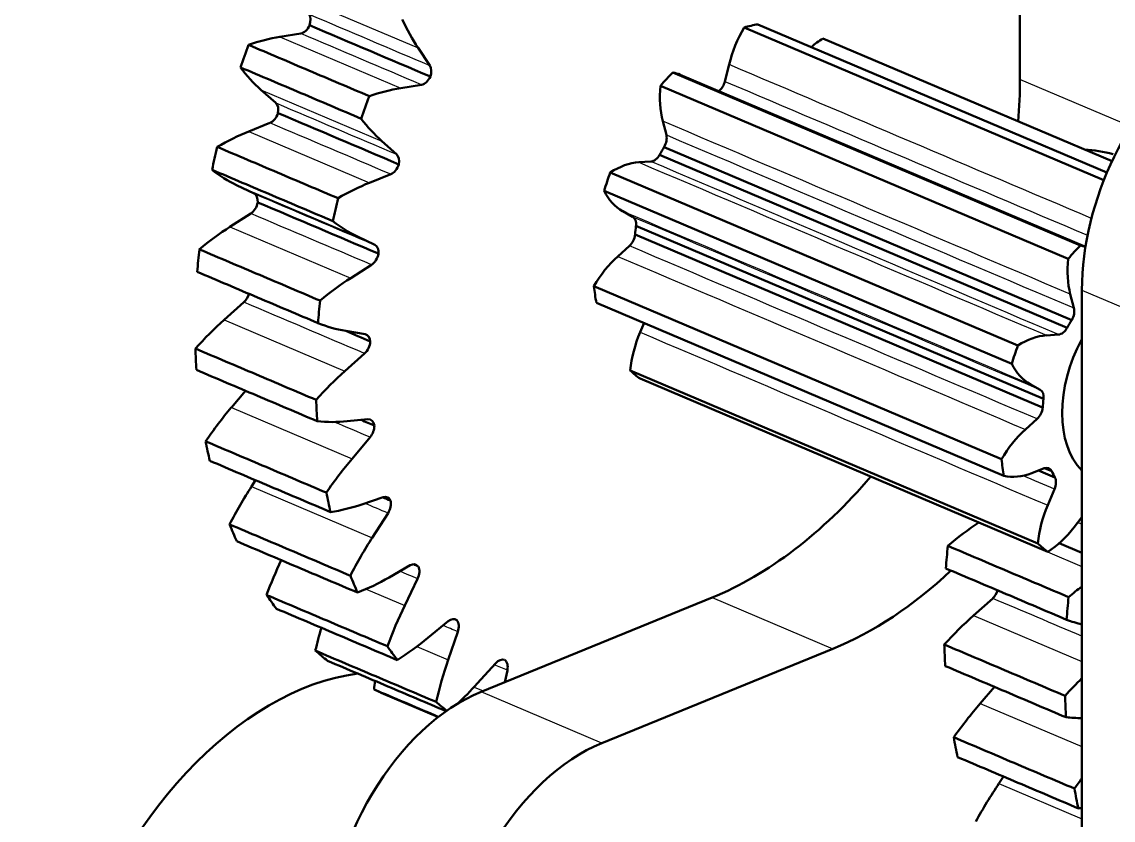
# Model space of a CAD drawing. Header units: millimetres. Extents: x 0 to 420, y 0 to 297.
# Drawn here: x 130.22 to 135.28, y 161.38 to 165.08 of the extents above; entities that cross this region are included whole.
import ezdxf

# ---------------------------------------------------------------- set-up
doc = ezdxf.new("R2010")
doc.units = ezdxf.units.MM
doc.header["$LTSCALE"] = 0.75
doc.layers.add('Visible', color=7, linetype='Continuous', lineweight=50)
doc.layers.add('Visible Narrow', color=7, linetype='Continuous', lineweight=25)

msp = doc.modelspace()

# ---------------------------------------------------------------- linework, layer by layer
at = {"layer": 'Visible', "extrusion": (-4.13746e-17, 0.909404, 0.415914)}
for p, q in [((134.8514, 164.8143), (134.8514, 166.5475)), ((135.2407, 164.3472), (133.5725, 165.0548)), ((135.2552, 164.3825), (133.6362, 165.0692)), ((131.4198, 165.0113), (131.5163, 165.0269)), ((135.2787, 164.4352), (133.9374, 165.0041)), ((132.1147, 164.8787), (132.0599, 164.9602)), ((133.5026, 164.8829), (133.4836, 164.8052)), ((135.1324, 164.0448), (133.242, 164.8467)), ((135.1555, 164.0389), (133.2763, 164.836)), ((131.4005, 164.705), (131.3317, 164.7662)), ((131.9799, 164.7737), (132.0764, 164.7893)), ((135.0755, 163.9833), (133.1851, 164.7851)), ((131.2752, 164.5732), (131.3734, 164.6125)), ((133.1948, 164.6206), (133.2117, 164.5568)), ((131.9606, 164.4674), (131.8918, 164.5286)), ((135.092, 163.6992), (133.2017, 164.501)), ((133.1804, 164.4644), (135.0707, 163.6626)), ((133.1402, 164.4337), (133.0842, 164.4302)), ((131.8353, 164.3356), (131.9335, 164.3749)), ((132.9517, 164.3831), (134.842, 163.5813)), ((131.2993, 164.2851), (131.2187, 164.3239)), ((132.9233, 164.298), (134.8137, 163.4961)), ((131.1877, 164.131), (131.2844, 164.1927)), ((133.0094, 164.2035), (133.0552, 164.1781)), ((133.0666, 164.095), (134.9569, 163.2932)), ((134.9612, 163.3334), (133.0709, 164.1352)), ((131.8594, 164.0475), (131.7788, 164.0863)), ((133.0407, 164.0427), (132.9864, 163.9942)), ((131.7478, 163.8934), (131.8445, 163.9551)), ((132.876, 163.8557), (134.7664, 163.0539)), ((135.102, 163.755), (135.0851, 163.8189)), ((135.139, 163.8378), (135.139, 156.5626)), ((131.1604, 163.6998), (131.2522, 163.7817)), ((132.8871, 163.7795), (134.7774, 162.9776)), ((131.8145, 163.6334), (131.725, 163.6485)), ((133.1083, 163.6856), (133.0901, 163.6429)), ((134.9744, 163.6283), (135.0305, 163.6318)), ((131.7205, 163.4622), (131.8123, 163.5442)), ((133.044, 163.4658), (134.9343, 162.664)), ((133.0902, 163.4276), (134.9806, 162.6258)), ((134.9455, 163.3763), (134.8992, 163.402)), ((131.1942, 163.2942), (131.2594, 163.3717)), ((131.8275, 163.2391), (131.732, 163.23)), ((134.8767, 163.1924), (134.931, 163.2409)), ((131.7543, 163.0567), (131.8381, 163.1561)), ((134.9642, 163.0121), (134.9061, 162.9897)), ((134.9381, 163.002), (135.014, 162.9699)), ((134.9997, 162.9984), (134.966, 163.0127)), ((131.2878, 162.9282), (131.3064, 162.957)), ((131.8979, 162.8781), (131.7998, 162.845)), ((134.9805, 162.8411), (135.0123, 162.916)), ((131.8479, 162.6906), (131.9209, 162.8041)), ((135.139, 162.7858), (135.1033, 162.7395)), ((134.6609, 162.7605), (134.6617, 162.7611)), ((135.0342, 162.6657), (135.139, 162.6212)), ((132.0233, 162.5626), (131.9259, 162.5067)), ((131.9983, 162.3765), (132.058, 162.5002)), ((132.3524, 161.9763), (133.4234, 162.4131)), ((134.636, 162.33), (134.7253, 162.4096)), ((132.1995, 162.3034), (132.1061, 162.2267)), ((132.2004, 162.125), (132.2447, 162.2547)), ((133.9835, 162.1755), (132.9125, 161.7387)), ((132.4204, 162.1094), (132.3342, 162.0143)), ((132.4631, 162.0215), (132.4745, 162.076)), ((131.8994, 161.9678), (132.1542, 161.8597)), ((134.6673, 161.923), (134.7331, 161.9994)), ((134.7539, 161.5514), (134.7756, 161.5837))]:
    msp.add_line(p, q, dxfattribs=at)
at = {"layer": 'Visible'}
for centre, major_axis, ratio, start_param, end_param in [((135.853, 165.9478), (0.3905, 0.9206), 0.649332, 2.149444, 3.141593), ((131.5196, 165.0731), (0.0228, 0.0538), 0.649332, -1.452487, -0.418514), ((131.5235, 165.0822), (0.0228, 0.0538), 0.649332, 3.547303, 4.660798), ((133.7882, 164.8727), (0.1654, 0.39), 0.649332, 1.372475, 1.814205), ((133.9873, 164.6444), (0.1654, 0.39), 0.649332, 0.744156, 0.927724), ((135.853, 164.129), (0.3905, 0.9206), 0.649332, 0.830636, 2.149444), ((133.1108, 164.446), (0.1654, 0.39), 0.649332, 0, 0.13008), ((133.4444, 164.8072), (0.0228, 0.0537), 0.649332, 3.976641, 4.94506), ((133.4234, 164.2319), (0.781, 1.8412), 0.649332, -1.097511, -0.992149), ((133.4843, 164.8501), (0.1654, 0.39), 0.649332, 2.000793, 2.442523), ((131.3702, 164.656), (0.0228, 0.0538), 0.649332, -1.267688, -0.234936), ((131.373, 164.6655), (0.0228, 0.0538), 0.649332, 3.731577, 4.845597), ((-195.3315, 228.6012), (-482.2965, 155.8419), 0.103117, 4.000309, 4.001887), ((133.5138, 164.2159), (0.246, 0.58), 0.649332, 1.345643, 1.413549), ((133.1505, 164.4892), (0.0228, 0.0537), 0.649332, 3.47041, 4.520088), ((133.0058, 164.0261), (0.1654, 0.39), 0.649332, 0.316669, 0.758398), ((133.514, 164.2158), (0.3515, 0.8287), 0.649332, 1.643661, 1.743849), ((133.1917, 164.5852), (0.1654, 0.39), 0.649332, 2.629112, 3.070842), ((131.2763, 164.2415), (0.0228, 0.0538), 0.649332, 3.91608, 5.030189), ((131.2748, 164.2321), (0.0228, 0.0538), 0.649332, -1.082888, -0.059228), ((-218.3406, 138.9474), (-497.8565, 95.0554), 0.239813, 3.97894, 3.980518), ((133.0254, 164.0857), (0.0228, 0.0537), 0.649332, 4.097658, 5.148407), ((133.5138, 164.2159), (0.246, 0.58), 0.649332, 1.973962, 2.041867), ((133.0947, 163.6787), (0.1654, 0.39), 0.649332, 0.944987, 1.386717), ((133.514, 164.2159), (0.3515, 0.8287), 0.649332, 2.27198, 2.372167), ((131.2368, 163.8248), (0.0228, 0.0538), 0.649332, 4.100679, 4.911441), ((-229.3773, 50.1582), (-506.0531, 28.4068), 0.368342, 3.938386, 3.938706), ((133.3438, 163.5365), (0.1654, 0.39), 0.649332, 1.573306, 2.015035), ((135.0409, 163.6874), (0.0228, 0.0537), 0.649332, 3.468999, 4.520088), ((135.4042, 163.414), (0.1952, 0.4603), 0.649332, 1.415973, 2.882914), ((133.5139, 164.216), (0.3515, 0.8287), 0.649332, 2.900298, 3.000486), ((133.4234, 164.2319), (0.781, 1.8412), 0.649332, 3.72024, 4.26208), ((-204.5121, -105.2328), (475.7722, 126.8364), 0.584122, 0.642691, 0.642791), ((-188.9952, -181.5467), (454.6978, 223.9335), 0.663432, 0.519212, 0.519276), ((134.7098, 162.4527), (0.0228, 0.0538), 0.649332, 4.100851, 4.871614), ((-152.5668, -238.4502), (391.0205, 322.4884), 0.720445, 0.358037, 0.358063), ((131.5289, 160.4921), (0.6443, 1.519), 0.649332, 0.363104, 3.141593), ((132.3524, 161.0669), (0.3905, 0.9206), 0.649332, 0.578647, 2.149444), ((132.9125, 160.8293), (0.3905, 0.9206), 0.649332, 0.578647, 2.149444)]:
    msp.add_ellipse(centre, major_axis=major_axis, ratio=ratio, start_param=start_param, end_param=end_param, dxfattribs=at)
at = {"layer": 'Visible', "extrusion": (4.15646e-16, -7.95553e-17, -1)}
msp.add_ellipse((-161.1335, 316.0665), major_axis=(-460.1025, 212.6083), ratio=0.037091, start_param=4.004306, end_param=4.005884, dxfattribs=at)
at = {"layer": 'Visible', "extrusion": (6.79693e-16, -2.70828e-17, -1)}
msp.add_ellipse((132.8975, 166.0196), major_axis=(0.5521, 1.3016), ratio=0.649332, start_param=3.541401, end_param=3.686746, dxfattribs=at)
at = {"layer": 'Visible', "extrusion": (3.45565e-16, 1.92133e-16, -1)}
msp.add_ellipse((133.5138, 164.2157), major_axis=(0.3515, 0.8287), ratio=0.649332, start_param=-0.487212, end_param=-0.387024, dxfattribs=at)
at = {"layer": 'Visible', "extrusion": (5.15707e-16, 1.48992e-16, -1)}
for centre, start_param, end_param in [((131.2275, 163.6707), -0.532352, -0.387007), ((131.7961, 165.6141), 3.171802, 3.317147)]:
    msp.add_ellipse(centre, major_axis=(0.5521, 1.3016), ratio=0.649332, start_param=start_param, end_param=end_param, dxfattribs=at)
at = {"layer": 'Visible', "extrusion": (3.34145e-16, 9.19423e-17, -1)}
msp.add_ellipse((132.5292, 164.5705), major_axis=(0.8684, 2.1693), ratio=0.563219, start_param=4.625587, end_param=4.673107, dxfattribs=at)
at = {"layer": 'Visible', "extrusion": (2.64062e-16, 1.95433e-16, -1)}
for centre, start_param, end_param in [((132.0514, 165.9613), 3.356602, 3.501947), ((131.2683, 163.2846), -0.717151, -0.571806), ((131.3664, 162.9384), -0.901951, -0.756606), ((131.5186, 162.6438), -1.08675, -0.941405), ((131.7197, 162.4108), -1.27155, -1.126205), ((131.9628, 162.2474), -1.456349, -1.311005), ((132.2397, 162.159), 4.642036, 4.765857), ((131.7947, 163.7281), 2.432604, 2.577949)]:
    msp.add_ellipse(centre, major_axis=(0.5521, 1.3016), ratio=0.649332, start_param=start_param, end_param=end_param, dxfattribs=at)
at = {"layer": 'Visible', "extrusion": (4.10715e-16, 1.47059e-16, -1)}
msp.add_ellipse((132.0797, 164.8355), major_axis=(0.0228, 0.0538), ratio=0.649332, start_param=0.417104, end_param=1.452487, dxfattribs=at)
at = {"layer": 'Visible', "extrusion": (4.97026e-16, 1.04322e-16, -1)}
msp.add_ellipse((132.0836, 164.8446), major_axis=(0.0228, 0.0538), ratio=0.649331, start_param=1.622387, end_param=2.737345, dxfattribs=at)
at = {"layer": 'Visible', "extrusion": (6.84403e-16, 9.87729e-17, -1)}
msp.add_ellipse((133.5139, 164.2157), major_axis=(0.3515, 0.8287), ratio=0.649332, start_param=-1.11553, end_param=-1.015343, dxfattribs=at)
at = {"layer": 'Visible', "extrusion": (4.40058e-16, 8.86772e-17, -1)}
msp.add_ellipse((131.7876, 163.4331), major_axis=(0.5521, 1.3016), ratio=0.649332, start_param=-0.532352, end_param=-0.387007, dxfattribs=at)
at = {"layer": 'Visible', "extrusion": (4.83086e-16, 1.69767e-16, -1)}
msp.add_ellipse((133.0893, 164.333), major_axis=(0.8684, 2.1693), ratio=0.563219, start_param=4.625587, end_param=4.673107, dxfattribs=at)
at = {"layer": 'Visible', "extrusion": (1.81683e-16, 3.64015e-16, -1)}
msp.add_ellipse((132.6115, 165.7237), major_axis=(0.5521, 1.3016), ratio=0.649332, start_param=3.356602, end_param=3.501947, dxfattribs=at)
at = {"layer": 'Visible', "extrusion": (5.16062e-16, 1.87848e-16, -1)}
msp.add_ellipse((133.1717, 164.5257), major_axis=(0.0228, 0.0537), ratio=0.649332, start_param=0.710367, end_param=1.760902, dxfattribs=at)
at = {"layer": 'Visible', "extrusion": (5.01271e-16, 1.68521e-16, -1)}
msp.add_ellipse((132.4945, 164.4521), major_axis=(0.7694, 2.1893), ratio=0.571042, start_param=4.488814, end_param=4.536335, dxfattribs=at)
at = {"layer": 'Visible', "extrusion": (3.86593e-16, 4.94507e-17, -1)}
msp.add_ellipse((131.9303, 164.4184), major_axis=(0.0228, 0.0538), ratio=0.649332, start_param=0.232304, end_param=1.267688, dxfattribs=at)
at = {"layer": 'Visible', "extrusion": (2.76532e-16, 1.29845e-16, -1)}
msp.add_ellipse((134.7697, 163.0194), major_axis=(0.6018, 1.4188), ratio=0.649332, start_param=-0.225734, end_param=-0.092418, dxfattribs=at)
at = {"layer": 'Visible', "extrusion": (6.01e-16, 2.48721e-16, -1)}
msp.add_ellipse((131.9331, 164.4279), major_axis=(0.0228, 0.0538), ratio=0.649331, start_param=1.437588, end_param=2.552546, dxfattribs=at)
at = {"layer": 'Visible', "extrusion": (3.54957e-16, 1.63575e-16, -1)}
msp.add_ellipse((131.8284, 163.0471), major_axis=(0.5521, 1.3016), ratio=0.649332, start_param=-0.717151, end_param=-0.571806, dxfattribs=at)
at = {"layer": 'Visible', "extrusion": (2.92754e-16, 1.73929e-16, -1)}
msp.add_ellipse((133.0546, 164.2145), major_axis=(0.7694, 2.1893), ratio=0.571042, start_param=4.488814, end_param=4.536335, dxfattribs=at)
at = {"layer": 'Visible', "extrusion": (5.01205e-16, 1.94019e-16, -1)}
msp.add_ellipse((132.3562, 165.3765), major_axis=(0.5521, 1.3016), ratio=0.649332, start_param=3.171802, end_param=3.317147, dxfattribs=at)
at = {"layer": 'Visible', "extrusion": (6.10543e-16, 1.51455e-16, -1)}
msp.add_ellipse((133.0297, 164.1259), major_axis=(0.0228, 0.0537), ratio=0.649332, start_param=0.087169, end_param=1.132583, dxfattribs=at)
at = {"layer": 'Visible', "extrusion": (5.48966e-16, 1.41114e-16, -1)}
msp.add_ellipse((131.8349, 163.9945), major_axis=(0.0228, 0.0538), ratio=0.649332, start_param=0.047504, end_param=1.082888, dxfattribs=at)
at = {"layer": 'Visible', "extrusion": (4.93434e-16, 1.20239e-16, -1)}
msp.add_ellipse((135.4042, 163.4139), major_axis=(0.3515, 0.8287), ratio=0.649332, start_param=-1.11553, end_param=-1.015343, dxfattribs=at)
at = {"layer": 'Visible', "extrusion": (5.7888e-16, 1.25044e-16, -1)}
msp.add_ellipse((135.0012, 163.6442), major_axis=(0.1654, 0.39), ratio=0.649332, start_param=-0.13008, end_param=-0.04375, dxfattribs=at)
at = {"layer": 'Visible', "extrusion": (4.1594e-16, 2.13421e-16, -1)}
msp.add_ellipse((132.4755, 164.3337), major_axis=(0.6728, 2.1879), ratio=0.586859, start_param=4.347804, end_param=4.395325, dxfattribs=at)
at = {"layer": 'Visible', "extrusion": (1.49095e-16, 2.27232e-16, -1)}
msp.add_ellipse((131.8364, 164.0039), major_axis=(0.0228, 0.0538), ratio=0.649331, start_param=1.252789, end_param=2.367747, dxfattribs=at)
at = {"layer": 'Visible', "extrusion": (5.16106e-16, 9.85504e-17, -1)}
msp.add_ellipse((135.3747, 164.0482), major_axis=(0.1654, 0.39), ratio=0.649332, start_param=3.840662, end_param=4.282392, dxfattribs=at)
at = {"layer": 'Visible', "extrusion": (4.39374e-16, 4.7342e-17, -1)}
msp.add_ellipse((131.9265, 162.7009), major_axis=(0.5521, 1.3016), ratio=0.649332, start_param=-0.901951, end_param=-0.756606, dxfattribs=at)
at = {"layer": 'Visible', "extrusion": (1.73867e-16, 2.55926e-16, -1)}
msp.add_ellipse((133.0356, 164.0962), major_axis=(0.6728, 2.1879), ratio=0.586859, start_param=4.347804, end_param=4.395325, dxfattribs=at)
at = {"layer": 'Visible', "extrusion": (5.72775e-16, 6.51151e-17, -1)}
msp.add_ellipse((135.0621, 163.7239), major_axis=(0.0228, 0.0537), ratio=0.649332, start_param=0.709816, end_param=1.760902, dxfattribs=at)
at = {"layer": 'Visible', "extrusion": (4.21709e-16, 1.4523e-16, -1)}
msp.add_ellipse((135.4042, 163.414), major_axis=(0.246, 0.58), ratio=0.649332, start_param=-1.413549, end_param=-1.345643, dxfattribs=at)
at = {"layer": 'Visible', "extrusion": (4.54379e-16, 1.69486e-16, -1)}
msp.add_ellipse((132.1403, 164.9898), major_axis=(0.5521, 1.3016), ratio=0.649332, start_param=2.987003, end_param=3.132348, dxfattribs=at)
at = {"layer": 'Visible', "extrusion": (5.18957e-16, 9.8253e-17, -1)}
msp.add_ellipse((131.7969, 163.5872), major_axis=(0.0228, 0.0538), ratio=0.649331, start_param=1.06799, end_param=2.182948, dxfattribs=at)
at = {"layer": 'Visible', "extrusion": (4.75324e-16, -1.37121e-17, -1)}
msp.add_ellipse((131.7966, 163.5781), major_axis=(0.0228, 0.0538), ratio=0.649332, start_param=-0.137295, end_param=0.898088, dxfattribs=at)
at = {"layer": 'Visible', "extrusion": (5.68395e-16, 4.37042e-17, -1)}
msp.add_ellipse((134.8961, 163.2243), major_axis=(0.1654, 0.39), ratio=0.649332, start_param=-0.758398, end_param=-0.316669, dxfattribs=at)
at = {"layer": 'Visible', "extrusion": (2.12993e-16, 2.14782e-16, -1)}
msp.add_ellipse((132.4728, 164.2194), major_axis=(0.5878, 2.1663), ratio=0.610307, start_param=4.198985, end_param=4.246505, dxfattribs=at)
at = {"layer": 'Visible', "extrusion": (4.54245e-16, 1.35381e-16, -1)}
msp.add_ellipse((135.4043, 163.414), major_axis=(0.3515, 0.8287), ratio=0.649332, start_param=4.539337, end_param=4.639524, dxfattribs=at)
at = {"layer": 'Visible', "extrusion": (5.64903e-16, 6.71418e-17, -1)}
msp.add_ellipse((135.0821, 163.7834), major_axis=(0.1654, 0.39), ratio=0.649332, start_param=3.212344, end_param=3.654073, dxfattribs=at)
at = {"layer": 'Visible', "extrusion": (2.23635e-16, 2.23282e-16, -1)}
msp.add_ellipse((132.0787, 162.4062), major_axis=(0.5521, 1.3016), ratio=0.649332, start_param=-1.08675, end_param=-0.941405, dxfattribs=at)
at = {"layer": 'Visible', "extrusion": (4.8378e-16, 5.37144e-17, -1)}
msp.add_ellipse((134.92, 163.324), major_axis=(0.0228, 0.0537), ratio=0.649332, start_param=0.081497, end_param=1.132583, dxfattribs=at)
at = {"layer": 'Visible', "extrusion": (3.77423e-16, 1.82656e-16, -1)}
msp.add_ellipse((135.4042, 163.414), major_axis=(0.246, 0.58), ratio=0.649332, start_param=4.241318, end_param=4.309224, dxfattribs=at)
at = {"layer": 'Visible', "extrusion": (2.42848e-16, 2.71548e-16, -1)}
msp.add_ellipse((133.0329, 163.9818), major_axis=(0.5878, 2.1663), ratio=0.610307, start_param=4.198985, end_param=4.246505, dxfattribs=at)
at = {"layer": 'Visible', "extrusion": (2.30359e-16, 2.63075e-16, -1)}
msp.add_ellipse((134.9157, 163.2839), major_axis=(0.0228, 0.0537), ratio=0.649332, start_param=1.134779, end_param=2.185868, dxfattribs=at)
at = {"layer": 'Visible', "extrusion": (4.7287e-16, 1.2114e-16, -1)}
msp.add_ellipse((-213.2714, -64.4776), major_axis=(485.7102, 80.8235), ratio=0.531904, start_param=-0.696315, end_param=-0.696139, dxfattribs=at)
at = {"layer": 'Visible', "extrusion": (1.98388e-16, 7.7024e-17, -1)}
msp.add_ellipse((131.8169, 163.1834), major_axis=(0.0228, 0.0538), ratio=0.649332, start_param=-0.32209, end_param=0.793388, dxfattribs=at)
at = {"layer": 'Visible', "extrusion": (4.07612e-16, 7.48774e-17, -1)}
msp.add_ellipse((131.9713, 164.5767), major_axis=(0.5521, 1.3016), ratio=0.649332, start_param=2.802203, end_param=2.947548, dxfattribs=at)
at = {"layer": 'Visible', "extrusion": (2.73857e-16, 2.63522e-16, -1)}
msp.add_ellipse((131.8158, 163.1919), major_axis=(0.0228, 0.0538), ratio=0.649332, start_param=0.963288, end_param=1.998142, dxfattribs=at)
at = {"layer": 'Visible', "extrusion": (3.16397e-16, 1.88462e-16, -1)}
msp.add_ellipse((134.9851, 162.8769), major_axis=(0.1654, 0.39), ratio=0.649332, start_param=-1.386717, end_param=-0.944987, dxfattribs=at)
at = {"layer": 'Visible', "extrusion": (3.94346e-16, 1.75678e-16, -1)}
msp.add_ellipse((132.4864, 164.1131), major_axis=(0.5257, 2.1272), ratio=0.640457, start_param=4.037558, end_param=4.085079, dxfattribs=at)
at = {"layer": 'Visible', "extrusion": (3.72619e-16, 4.12127e-17, -1)}
msp.add_ellipse((132.2798, 162.1732), major_axis=(0.5521, 1.3016), ratio=0.649332, start_param=-1.27155, end_param=-1.126205, dxfattribs=at)
at = {"layer": 'Visible', "extrusion": (5.95523e-16, 8.79423e-17, -1)}
msp.add_ellipse((135.4043, 163.4141), major_axis=(0.3515, 0.8287), ratio=0.649332, start_param=3.911018, end_param=4.011205, dxfattribs=at)
at = {"layer": 'Visible', "extrusion": (2.91395e-16, 2.22406e-16, -1)}
msp.add_ellipse((134.9125, 163.3775), major_axis=(0.1654, 0.39), ratio=0.649332, start_param=2.584025, end_param=3.025755, dxfattribs=at)
at = {"layer": 'Visible', "extrusion": (4.44995e-16, 1.03591e-16, -1)}
msp.add_ellipse((134.9629, 162.9586), major_axis=(0.0228, 0.0537), ratio=0.649332, start_param=-0.546821, end_param=0.504264, dxfattribs=at)
at = {"layer": 'Visible', "extrusion": (3.28484e-16, 2.47293e-16, -1)}
msp.add_ellipse((135.4042, 163.414), major_axis=(0.246, 0.58), ratio=0.649332, start_param=3.612999, end_param=3.680905, dxfattribs=at)
at = {"layer": 'Visible', "extrusion": (2.58369e-16, 2.44851e-16, -1)}
msp.add_ellipse((134.9771, 162.9301), major_axis=(0.0228, 0.0537), ratio=0.649332, start_param=0.50646, end_param=1.557549, dxfattribs=at)
at = {"layer": 'Visible', "extrusion": (5.8447e-17, 2.32882e-16, -1)}
msp.add_ellipse((133.0465, 163.8755), major_axis=(0.5257, 2.1272), ratio=0.640457, start_param=4.037558, end_param=4.085079, dxfattribs=at)
at = {"layer": 'Visible', "extrusion": (5.57838e-16, 1.2222e-16, -1)}
msp.add_ellipse((131.8949, 162.8239), major_axis=(0.0228, 0.0538), ratio=0.649332, start_param=-0.506894, end_param=0.527911, dxfattribs=at)
at = {"layer": 'Visible', "extrusion": (3.88782e-16, 8.68271e-17, -1)}
msp.add_ellipse((131.8547, 164.1513), major_axis=(0.5521, 1.3016), ratio=0.649332, start_param=2.617404, end_param=2.762748, dxfattribs=at)
at = {"layer": 'Visible', "extrusion": (1.73251e-16, 1.8237e-16, -1)}
msp.add_ellipse((131.8925, 162.8314), major_axis=(0.0228, 0.0538), ratio=0.649331, start_param=0.697812, end_param=1.813349, dxfattribs=at)
at = {"layer": 'Visible', "extrusion": (6.01632e-16, 2.14577e-16, -1)}
msp.add_ellipse((135.2341, 162.7347), major_axis=(0.1654, 0.39), ratio=0.649332, start_param=4.26815, end_param=4.70988, dxfattribs=at)
at = {"layer": 'Visible', "extrusion": (-4.1524e-17, 3.39312e-16, -1)}
msp.add_ellipse((132.516, 164.0183), major_axis=(0.5008, 2.0745), ratio=0.675205, start_param=3.856758, end_param=3.904279, dxfattribs=at)
at = {"layer": 'Visible', "extrusion": (1.48772e-16, 1.84037e-16, -1)}
msp.add_ellipse((134.872, 161.4711), major_axis=(0.6018, 1.4188), ratio=0.649332, start_param=-0.907177, end_param=-0.771681, dxfattribs=at)
at = {"layer": 'Visible', "extrusion": (4.28816e-16, -7.47629e-18, -1)}
msp.add_ellipse((134.9307, 162.9855), major_axis=(0.1654, 0.39), ratio=0.649332, start_param=1.955707, end_param=2.397436, dxfattribs=at)
at = {"layer": 'Visible', "extrusion": (3.69083e-16, 9.21289e-17, -1)}
msp.add_ellipse((132.5229, 162.0098), major_axis=(0.5521, 1.3016), ratio=0.649332, start_param=-1.456349, end_param=-1.311005, dxfattribs=at)
at = {"layer": 'Visible', "extrusion": (2.74409e-16, 1.67268e-16, -1)}
msp.add_ellipse((136.0688, 163.0127), major_axis=(0.7228, 2.3694), ratio=0.588075, start_param=4.340734, end_param=4.384817, dxfattribs=at)
at = {"layer": 'Visible', "extrusion": (5.94795e-16, 6.45839e-17, -1)}
msp.add_ellipse((135.4043, 163.4142), major_axis=(0.3515, 0.8287), ratio=0.649332, start_param=3.2827, end_param=3.382887, dxfattribs=at)
at = {"layer": 'Visible', "extrusion": (1.18913e-16, 2.42777e-16, -1)}
msp.add_ellipse((132.028, 162.5117), major_axis=(0.0228, 0.0538), ratio=0.649333, start_param=-0.691693, end_param=0.343691, dxfattribs=at)
at = {"layer": 'Visible', "extrusion": (9.04481e-17, 2.12471e-16, -1)}
msp.add_ellipse((132.0245, 162.5181), major_axis=(0.0228, 0.0538), ratio=0.649331, start_param=0.513592, end_param=1.62855, dxfattribs=at)
at = {"layer": 'Visible', "extrusion": (4.39281e-16, 1.10971e-16, -1)}
msp.add_ellipse((133.9835, 163.9943), major_axis=(0.781, 1.8412), ratio=0.649332, start_param=2.169012, end_param=2.562945, dxfattribs=at)
at = {"layer": 'Visible', "extrusion": (1.07506e-16, 1.99546e-16, -1)}
msp.add_ellipse((133.0761, 163.7808), major_axis=(0.5008, 2.0745), ratio=0.675205, start_param=3.856758, end_param=3.904279, dxfattribs=at)
at = {"layer": 'Visible', "extrusion": (2.22193e-16, 2.54026e-16, -1)}
msp.add_ellipse((132.5605, 163.9384), major_axis=(0.5306, 2.0119), ratio=0.710283, start_param=3.647664, end_param=3.695184, dxfattribs=at)
at = {"layer": 'Visible', "extrusion": (5.03585e-16, 1.59244e-16, -1)}
msp.add_ellipse((135.4321, 161.2335), major_axis=(0.6018, 1.4188), ratio=0.649332, start_param=-0.907177, end_param=-0.848276, dxfattribs=at)
at = {"layer": 'Visible', "extrusion": (6.91588e-16, 2.61533e-17, -1)}
msp.add_ellipse((132.7998, 161.9215), major_axis=(0.5521, 1.3016), ratio=0.649332, start_param=4.642036, end_param=4.787381, dxfattribs=at)
at = {"layer": 'Visible', "extrusion": (3.64337e-16, 1.43264e-16, -1)}
msp.add_ellipse((136.6289, 162.7752), major_axis=(0.7228, 2.3694), ratio=0.588075, start_param=4.340734, end_param=4.384817, dxfattribs=at)
at = {"layer": 'Visible', "extrusion": (3.70567e-16, 1.50257e-16, -1)}
msp.add_ellipse((135.0266, 161.1789), major_axis=(0.6018, 1.4188), ratio=0.649332, start_param=-1.076993, end_param=-0.941497, dxfattribs=at)
at = {"layer": 'Visible', "extrusion": (4.64181e-16, 1.10549e-16, -1)}
for centre, start_param, end_param in [((132.5408, 162.1489), 4.457237, 4.535772), ((132.856, 162.2172), 4.272437, 4.302115)]:
    msp.add_ellipse(centre, major_axis=(0.5521, 1.3016), ratio=0.649332, start_param=start_param, end_param=end_param, dxfattribs=at)
at = {"layer": 'Visible', "extrusion": (1.95427e-16, 2.80845e-16, -1)}
msp.add_ellipse((132.2117, 162.2576), major_axis=(0.0228, 0.0538), ratio=0.649332, start_param=-0.876493, end_param=0.15889, dxfattribs=at)
at = {"layer": 'Visible', "extrusion": (1.40097e-16, 2.47726e-16, -1)}
msp.add_ellipse((132.2071, 162.2626), major_axis=(0.0228, 0.0538), ratio=0.649332, start_param=0.328792, end_param=1.44375, dxfattribs=at)
at = {"layer": 'Visible', "extrusion": (5.78877e-16, 7.91033e-17, -1)}
msp.add_ellipse((135.6453, 163.7394), major_axis=(0.6018, 1.4188), ratio=0.649332, start_param=3.041119, end_param=3.115098, dxfattribs=at)
at = {"layer": 'Visible', "extrusion": (2.92497e-16, 1.94823e-16, -1)}
msp.add_ellipse((131.7932, 163.3215), major_axis=(0.5521, 1.3016), ratio=0.649332, start_param=2.247804, end_param=2.393149, dxfattribs=at)
at = {"layer": 'Visible', "extrusion": (4.85802e-16, 2.41644e-16, -1)}
msp.add_ellipse((133.1206, 163.7008), major_axis=(0.5306, 2.0119), ratio=0.710283, start_param=3.647664, end_param=3.695184, dxfattribs=at)
at = {"layer": 'Visible', "extrusion": (2.65086e-16, 2.54066e-16, -1)}
msp.add_ellipse((136.0664, 162.899), major_axis=(0.6385, 2.3475), ratio=0.609762, start_param=4.203822, end_param=4.247906, dxfattribs=at)
at = {"layer": 'Visible', "extrusion": (6.44626e-16, 2.22484e-17, -1)}
msp.add_ellipse((132.6183, 163.876), major_axis=(0.629, 1.9415), ratio=0.738269, start_param=3.402659, end_param=3.450179, dxfattribs=at)
at = {"layer": 'Visible', "extrusion": (4.16561e-16, 1.65321e-16, -1)}
msp.add_ellipse((133.1009, 161.9113), major_axis=(0.5521, 1.3016), ratio=0.649332, start_param=4.457237, end_param=4.602582, dxfattribs=at)
at = {"layer": 'Visible', "extrusion": (5.05922e-16, 1.55538e-16, -1)}
msp.add_ellipse((132.4398, 162.0702), major_axis=(0.0228, 0.0538), ratio=0.649332, start_param=-1.061293, end_param=-0.025909, dxfattribs=at)
at = {"layer": 'Visible', "extrusion": (5.63392e-16, -3.88125e-17, -1)}
msp.add_ellipse((132.4343, 162.0736), major_axis=(0.0228, 0.0538), ratio=0.649332, start_param=0.143993, end_param=1.258951, dxfattribs=at)
at = {"layer": 'Visible', "extrusion": (2.76959e-16, 2.67113e-16, -1)}
msp.add_ellipse((135.5867, 160.9414), major_axis=(0.6018, 1.4188), ratio=0.649332, start_param=-1.076993, end_param=-0.997699, dxfattribs=at)
at = {"layer": 'Visible', "extrusion": (1.82955e-16, 2.17317e-16, -1)}
msp.add_ellipse((132.6876, 163.8333), major_axis=(0.7849, 1.8669), ratio=0.749769, start_param=3.143965, end_param=3.175116, dxfattribs=at)
at = {"layer": 'Visible', "extrusion": (4.89328e-16, 9.43203e-17, -1)}
msp.add_ellipse((131.8502, 162.9454), major_axis=(0.5521, 1.3016), ratio=0.649332, start_param=2.063005, end_param=2.163759, dxfattribs=at)
at = {"layer": 'Visible', "extrusion": (3.58534e-16, 2.07711e-16, -1)}
msp.add_ellipse((133.1784, 163.6384), major_axis=(0.629, 1.9415), ratio=0.738269, start_param=3.408869, end_param=3.450179, dxfattribs=at)
at = {"layer": 'Visible', "extrusion": (4.63759e-16, 5.04296e-17, -1)}
msp.add_ellipse((135.2262, 160.9435), major_axis=(0.6018, 1.4188), ratio=0.649332, start_param=-1.246809, end_param=-1.111313, dxfattribs=at)
at = {"layer": 'Visible', "extrusion": (3.032e-16, 1.60237e-16, -1)}
msp.add_ellipse((136.6265, 162.6615), major_axis=(0.6385, 2.3475), ratio=0.609762, start_param=4.203822, end_param=4.247906, dxfattribs=at)
at = {"layer": 'Visible', "extrusion": (5.02834e-16, 1.42857e-16, -1)}
msp.add_ellipse((135.4759, 163.3263), major_axis=(0.6018, 1.4188), ratio=0.649332, start_param=2.874157, end_param=2.945282, dxfattribs=at)
at = {"layer": 'Visible', "extrusion": (1.77811e-16, 2.38577e-16, -1)}
msp.add_ellipse((136.079, 162.7926), major_axis=(0.5748, 2.3095), ratio=0.637145, start_param=4.056382, end_param=4.100466, dxfattribs=at)
at = {"layer": 'Visible', "extrusion": (5.34189e-16, 6.91225e-17, -1)}
msp.add_ellipse((135.7863, 160.706), major_axis=(0.6018, 1.4188), ratio=0.649332, start_param=-1.246809, end_param=-1.207506, dxfattribs=at)
at = {"layer": 'Visible', "extrusion": (4.42926e-16, 1.19565e-16, -1)}
msp.add_ellipse((135.4649, 160.7716), major_axis=(0.6018, 1.4188), ratio=0.649332, start_param=-1.416625, end_param=-1.281129, dxfattribs=at)
at = {"layer": 'Visible', "extrusion": (1.82087e-16, 3.14134e-16, -1)}
msp.add_ellipse((136.6391, 162.555), major_axis=(0.5748, 2.3095), ratio=0.637145, start_param=4.056382, end_param=4.100466, dxfattribs=at)
at = {"layer": 'Visible', "extrusion": (7.73806e-16, -3.00829e-17, -1)}
msp.add_ellipse((135.3546, 162.9012), major_axis=(0.6018, 1.4188), ratio=0.649332, start_param=2.76019, end_param=2.775467, dxfattribs=at)
at = {"layer": 'Visible'}
for points, knots in [([(131.2742, 164.9741), (131.3676, 164.9345), (131.4609, 164.8949), (131.6476, 164.8157), (131.741, 164.7761), (131.8343, 164.7365)], [0, 0, 0, 0, 0.04, 0.04, 0.08, 0.08, 0.08, 0.08]), ([(131.2367, 164.8697), (131.3301, 164.8301), (131.4234, 164.7906), (131.6101, 164.7114), (131.7035, 164.6718), (131.7968, 164.6322)], [-0.08000165, -0.08000165, -0.08000165, -0.08000165, -0.04000165, -0.04000165, -0.00000165, -0.00000165, -0.00000165, -0.00000165]), ([(131.1289, 164.5012), (131.2223, 164.4616), (131.3156, 164.422), (131.5023, 164.3428), (131.5957, 164.3032), (131.689, 164.2637)], [0, 0, 0, 0, 0.04, 0.04, 0.08, 0.08, 0.08, 0.08]), ([(131.1049, 164.3951), (131.1982, 164.3555), (131.2916, 164.3159), (131.4783, 164.2367), (131.5716, 164.1971), (131.665, 164.1576)], [-0.08000165, -0.08000165, -0.08000165, -0.08000165, -0.04000165, -0.04000165, -0.00000165, -0.00000165, -0.00000165, -0.00000165]), ([(131.0457, 164.0268), (131.1391, 163.9872), (131.2324, 163.9476), (131.4191, 163.8684), (131.5125, 163.8288), (131.6058, 163.7892)], [0, 0, 0, 0, 0.04, 0.04, 0.08, 0.08, 0.08, 0.08]), ([(131.036, 163.9225), (131.1293, 163.8829), (131.2227, 163.8433), (131.4094, 163.7641), (131.5027, 163.7245), (131.5961, 163.6849)], [-0.08000165, -0.08000165, -0.08000165, -0.08000165, -0.04000165, -0.04000165, -0.00000165, -0.00000165, -0.00000165, -0.00000165]), ([(131.0275, 163.5668), (131.1209, 163.5272), (131.2142, 163.4876), (131.4009, 163.4084), (131.4943, 163.3688), (131.5876, 163.3292)], [0, 0, 0, 0, 0.04, 0.04, 0.08, 0.08, 0.08, 0.08]), ([(131.0324, 163.468), (131.1258, 163.4284), (131.2191, 163.3888), (131.4058, 163.3096), (131.4992, 163.27), (131.5925, 163.2304)], [-0.08000165, -0.08000165, -0.08000165, -0.08000165, -0.04000165, -0.04000165, -0.00000165, -0.00000165, -0.00000165, -0.00000165]), ([(131.0749, 163.1371), (131.1682, 163.0975), (131.2616, 163.0579), (131.4483, 162.9787), (131.5416, 162.9391), (131.635, 162.8995)], [0, 0, 0, 0, 0.04, 0.04, 0.08, 0.08, 0.08, 0.08]), ([(131.0942, 163.047), (131.1876, 163.0074), (131.2809, 162.9678), (131.4676, 162.8886), (131.561, 162.849), (131.6543, 162.8094)], [-0.08000165, -0.08000165, -0.08000165, -0.08000165, -0.04000165, -0.04000165, -0.00000165, -0.00000165, -0.00000165, -0.00000165]), ([(131.1862, 162.7521), (131.2796, 162.7125), (131.3729, 162.6729), (131.5596, 162.5938), (131.653, 162.5542), (131.7463, 162.5146)], [0, 0, 0, 0, 0.04, 0.04, 0.08, 0.08, 0.08, 0.08]), ([(131.2194, 162.6739), (131.3128, 162.6343), (131.4061, 162.5947), (131.5928, 162.5155), (131.6862, 162.4759), (131.7795, 162.4363)], [-0.08000165, -0.08000165, -0.08000165, -0.08000165, -0.04000165, -0.04000165, -0.00000165, -0.00000165, -0.00000165, -0.00000165]), ([(134.5169, 162.6529), (134.6103, 162.6133), (134.7036, 162.5737), (134.8903, 162.4945), (134.9837, 162.4549), (135.077, 162.4153)], [0, 0, 0, 0, 0.04, 0.04, 0.08, 0.08, 0.08, 0.08]), ([(134.508, 162.5483), (134.6014, 162.5087), (134.6947, 162.4691), (134.8814, 162.3899), (134.9748, 162.3503), (135.0681, 162.3107)], [-0.08000161, -0.08000161, -0.08000161, -0.08000161, -0.04000161, -0.04000161, -0.00000161, -0.00000161, -0.00000161, -0.00000161]), ([(131.3578, 162.4251), (131.4511, 162.3856), (131.5445, 162.346), (131.7312, 162.2668), (131.8245, 162.2272), (131.9179, 162.1876)], [0, 0, 0, 0, 0.04, 0.04, 0.08, 0.08, 0.08, 0.08]), ([(131.4036, 162.3614), (131.497, 162.3218), (131.5903, 162.2822), (131.777, 162.203), (131.8704, 162.1634), (131.9637, 162.1238)], [-0.08000165, -0.08000165, -0.08000165, -0.08000165, -0.04000165, -0.04000165, -0.00000165, -0.00000165, -0.00000165, -0.00000165]), ([(134.5006, 162.1955), (134.594, 162.1559), (134.6873, 162.1163), (134.874, 162.0372), (134.9674, 161.9976), (135.0607, 161.958)], [0, 0, 0, 0, 0.04, 0.04, 0.08, 0.08, 0.08, 0.08]), ([(131.5837, 162.1672), (131.677, 162.1276), (131.7704, 162.088), (131.9571, 162.0088), (132.0504, 161.9692), (132.1438, 161.9297)], [0, 0, 0, 0, 0.04, 0.04, 0.08, 0.08, 0.08, 0.08]), ([(131.6407, 162.1201), (131.734, 162.0805), (131.8274, 162.0409), (132.0107, 161.9632), (132.1007, 161.925), (132.1908, 161.8868)], [-0.08000165, -0.08000165, -0.08000165, -0.08000165, -0.04000165, -0.04000165, -0.00142852, -0.00142852, -0.00142852, -0.00142852]), ([(134.5053, 162.096), (134.5986, 162.0564), (134.692, 162.0168), (134.8787, 161.9377), (134.972, 161.8981), (135.0654, 161.8585)], [-0.08000161, -0.08000161, -0.08000161, -0.08000161, -0.04000161, -0.04000161, -0.00000161, -0.00000161, -0.00000161, -0.00000161]), ([(131.8562, 161.9872), (131.9496, 161.9476), (132.0429, 161.908), (132.1425, 161.8657), (132.1488, 161.8631), (132.1551, 161.8604)], [0, 0, 0, 0, 0.04, 0.04, 0.04268049, 0.04268049, 0.04268049, 0.04268049]), ([(134.5444, 161.7657), (134.6377, 161.7261), (134.7311, 161.6865), (134.9178, 161.6073), (135.0111, 161.5677), (135.1045, 161.5281)], [0, 0, 0, 0, 0.04, 0.04, 0.08, 0.08, 0.08, 0.08]), ([(134.5624, 161.6741), (134.6558, 161.6345), (134.7491, 161.5949), (134.9358, 161.5157), (135.0292, 161.4761), (135.1225, 161.4365)], [-0.08000161, -0.08000161, -0.08000161, -0.08000161, -0.04000161, -0.04000161, -0.00000161, -0.00000161, -0.00000161, -0.00000161])]:
    msp.add_open_spline(points, degree=3, knots=knots, dxfattribs=at)
at = {"layer": 'Visible Narrow', "extrusion": (-4.13746e-17, 0.909404, 0.415914)}
for p, q in [((131.4998, 165.1978), (132.0599, 164.9602)), ((131.4198, 165.0113), (131.9799, 164.7737)), ((135.3662, 164.5959), (134.8514, 164.8143)), ((131.3317, 164.7662), (131.8918, 164.5286)), ((131.2752, 164.5732), (131.8353, 164.3356)), ((131.2187, 164.3239), (131.7788, 164.0864)), ((131.1877, 164.131), (131.7478, 163.8934)), ((135.139, 163.8378), (135.6991, 163.6003)), ((131.1604, 163.6998), (131.7205, 163.4622)), ((131.1942, 163.2942), (131.7543, 163.0567)), ((131.2878, 162.9282), (131.8479, 162.6906)), ((134.6609, 162.7605), (135.139, 162.5577)), ((131.8189, 162.4526), (131.9983, 162.3765)), ((133.4234, 162.4131), (133.9835, 162.1755)), ((134.636, 162.33), (135.139, 162.1166)), ((132.0551, 162.1866), (132.2004, 162.125)), ((132.3198, 161.9987), (132.3627, 161.9805)), ((132.9125, 161.7387), (132.3524, 161.9763)), ((134.6673, 161.923), (135.139, 161.723)), ((134.7539, 161.5514), (135.139, 161.388))]:
    msp.add_line(p, q, dxfattribs=at)
at = {"layer": 'Visible Narrow'}
for points in [[(131.5546, 165.1163), (131.7413, 165.0371), (131.928, 164.9579), (132.1147, 164.8787)], [(132.0763, 164.7893), (131.8897, 164.8685), (131.703, 164.9477), (131.5163, 165.0269)], [(135.183, 164.1701), (134.6228, 164.4077), (134.0627, 164.6453), (133.5026, 164.8829)], [(133.4836, 164.8052), (134.0441, 164.5675), (134.6046, 164.3297), (135.165, 164.092)], [(131.4005, 164.705), (131.5872, 164.6258), (131.7739, 164.5466), (131.9605, 164.4674)], [(131.9335, 164.3749), (131.7468, 164.4541), (131.5601, 164.5333), (131.3734, 164.6125)], [(135.085, 163.8189), (134.455, 164.0861), (133.8249, 164.3534), (133.1947, 164.6207)], [(133.2117, 164.5568), (133.8418, 164.2895), (134.4719, 164.0222), (135.102, 163.755)], [(133.0841, 164.4302), (133.7142, 164.1629), (134.3443, 163.8956), (134.9744, 163.6284)], [(135.0305, 163.6318), (134.4004, 163.8991), (133.7703, 164.1664), (133.1402, 164.4337)], [(131.2993, 164.2851), (131.4858, 164.206), (131.6724, 164.1268), (131.859, 164.0477)], [(133.0088, 164.2038), (133.6388, 163.9365), (134.2688, 163.6693), (134.8989, 163.4021)], [(131.8445, 163.9551), (131.6578, 164.0343), (131.4711, 164.1135), (131.2844, 164.1927)], [(133.0552, 164.1781), (133.6853, 163.9109), (134.3153, 163.6436), (134.9454, 163.3764)], [(134.931, 163.2409), (134.3009, 163.5081), (133.6708, 163.7754), (133.0407, 164.0427)], [(132.9864, 163.9942), (133.6165, 163.7269), (134.2466, 163.4597), (134.8767, 163.1924)], [(131.8123, 163.5442), (131.6256, 163.6234), (131.4389, 163.7025), (131.2522, 163.7817)], [(133.0901, 163.6429), (133.7203, 163.3756), (134.3504, 163.1084), (134.9804, 162.8411)], [(131.8381, 163.1561), (131.7826, 163.1796), (131.7272, 163.2031), (131.6717, 163.2267)], [(135.0123, 162.916), (134.9637, 162.9366), (134.915, 162.9573), (134.8664, 162.9779)], [(131.9209, 162.8041), (131.8851, 162.8193), (131.8493, 162.8345), (131.8135, 162.8497)], [(135.1205, 162.7619), (135.1267, 162.7593), (135.1328, 162.7567), (135.139, 162.7541)], [(132.058, 162.5002), (132.0305, 162.5119), (132.003, 162.5235), (131.9755, 162.5352)], [(135.139, 162.2342), (135.0011, 162.2926), (134.8632, 162.3511), (134.7253, 162.4096)], [(132.2447, 162.2547), (132.2217, 162.2645), (132.1987, 162.2742), (132.1758, 162.2839)], [(132.4745, 162.076), (132.4542, 162.0846), (132.4339, 162.0933), (132.4136, 162.1019)], [(135.139, 161.8532), (135.1379, 161.8537), (135.1368, 161.8542), (135.1357, 161.8546)]]:
    msp.add_open_spline(points, degree=3, dxfattribs=at)

doc.saveas('drawing.dxf')
